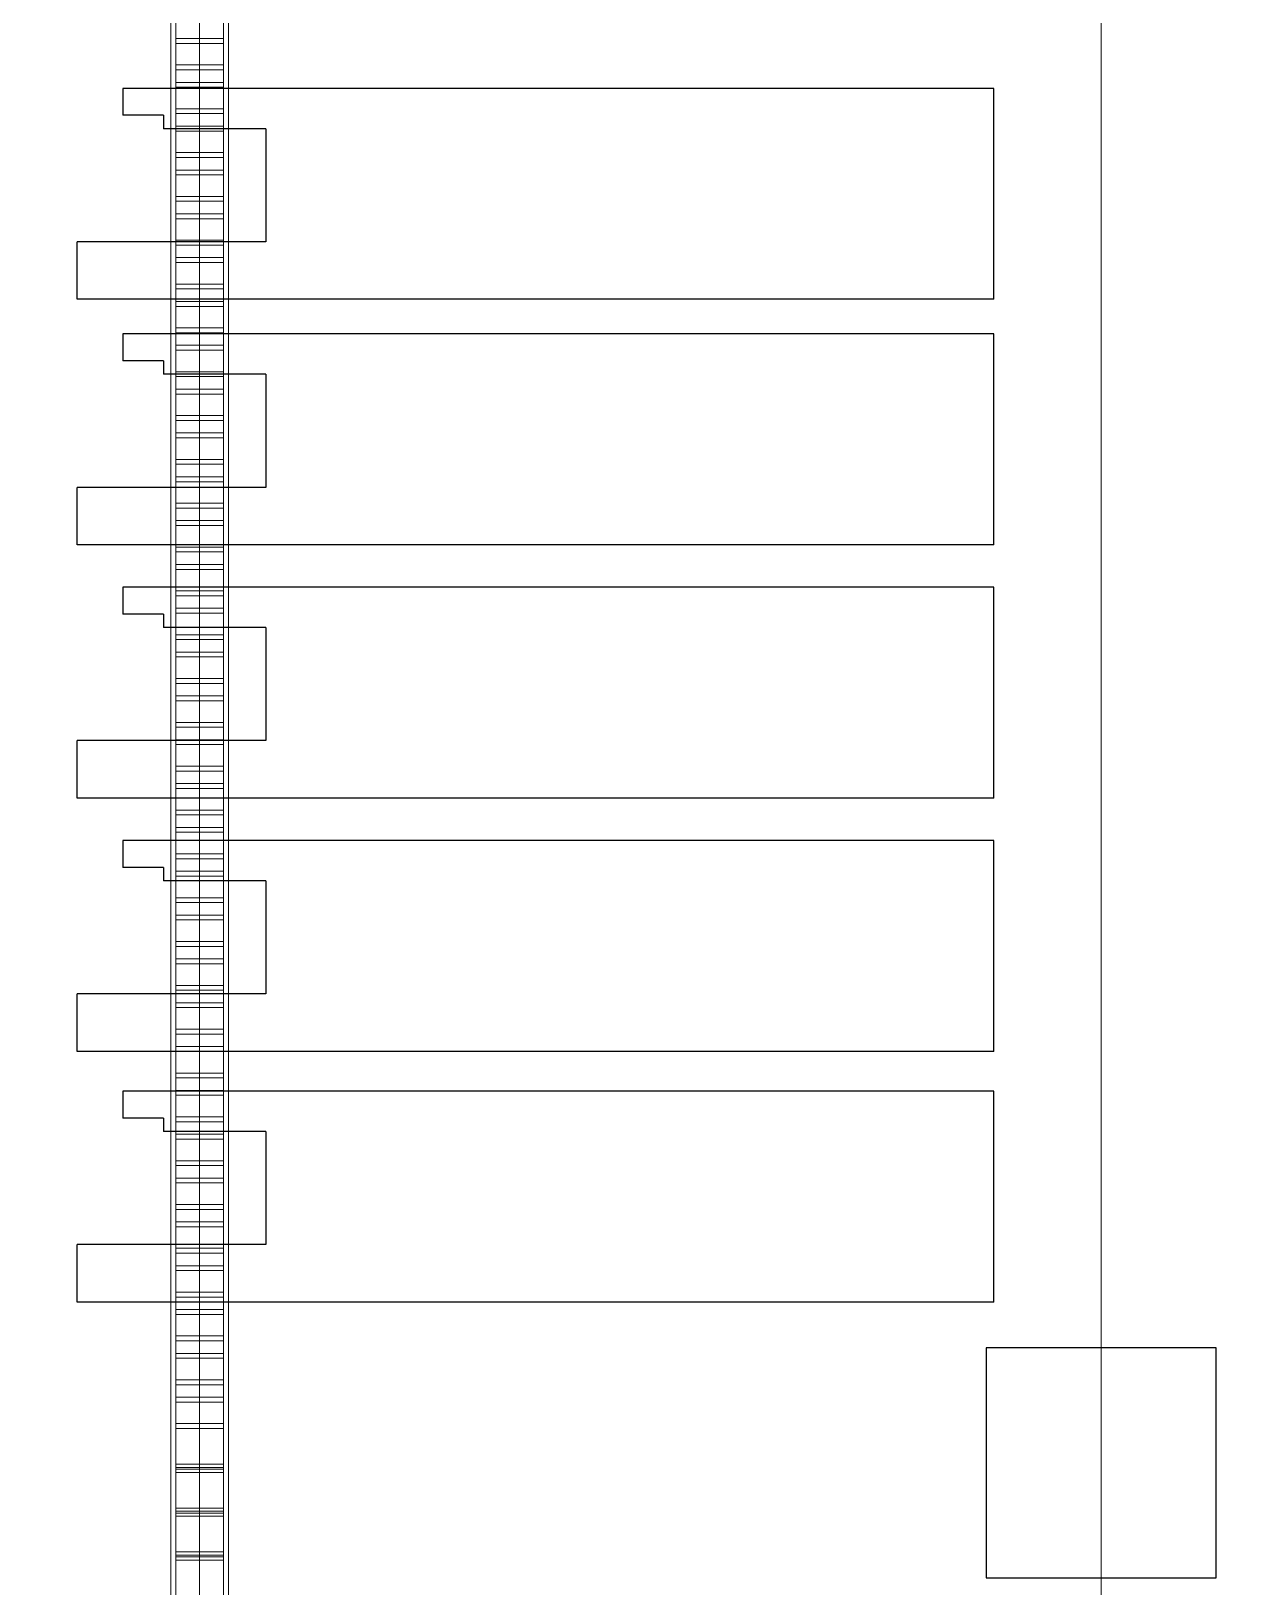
# Model space of a CAD drawing. Header units: millimetres. Extents: x 0 to 154200, y 0 to 64595.
# Drawn here: x 30421 to 36723, y 24153 to 32268 of the extents above; entities that cross this region are included whole.
import ezdxf

# ---------------------------------------------------------------- set-up
doc = ezdxf.new("R2010")
doc.units = ezdxf.units.MM
doc.layers.add('Column', color=1, linetype='Continuous')
doc.layers.add('E-CABL-TRAY', color=4, linetype='Continuous', lineweight=9)
doc.layers.add('Floor', color=7, linetype='Continuous', lineweight=9)
doc.layers.add('Equipment', color=7, linetype='Continuous', true_color=0xffffff)

# ---------------------------------------------------------------- blocks, each defined once
blk = doc.blocks.new('Main_DIFF')
at = {"layer": 'Equipment', "lineweight": -3}
for points in [[(0, 1100, 0), (4780, 1100, 0)], [(0, 1100, 0), (0, 0, 0)], [(4780, 1100, 0), (4780, 800, 0)], [(3796.8, 800, 0), (4780, 800, 0)], [(3796.8, 210, 0), (3796.8, 800, 0)], [(3796.8, 210, 0), (4330, 210, 0)], [(4330, 140, 0), (4330, 210, 0)], [(4330, 140, 0), (4542.2, 140, 0)], [(4542.2, 0, 0), (4542.2, 140, 0)], [(0, 0, 0), (4542.2, 0, 0)]]:
    blk.add_polyline3d(points, dxfattribs=at)

msp = doc.modelspace()

# ---------------------------------------------------------------- linework, layer by layer
at = {"layer": 'Column'}
msp.add_lwpolyline([(35400, 24800), (35400, 24200), (36600, 24200), (36600, 25400), (35400, 25400), (35400, 24800)], dxfattribs=at)
at = {"layer": 'E-CABL-TRAY'}
for p, q in [((31150, 9218.7018), (31150, 55818.7018)), ((31175.4, 9218.7018), (31175.4, 55818.7018)), ((31300, 9218.7018), (31300, 55818.7018)), ((31424.6, 9218.7018), (31424.6, 55818.7018)), ((31450, 9218.7018), (31450, 55818.7018)), ((31424.6, 32229.2196), (31175.4, 32229.2196)), ((31424.6, 32203.8196), (31175.4, 32203.8196)), ((31424.6, 32091.4018), (31175.4, 32091.4018)), ((31424.6, 32066.0018), (31175.4, 32066.0018)), ((31424.6, 32000.6196), (31175.4, 32000.6196)), ((31424.6, 31975.2196), (31175.4, 31975.2196)), ((31424.6, 31862.8018), (31175.4, 31862.8018)), ((31424.6, 31837.4018), (31175.4, 31837.4018)), ((31424.6, 31772.0196), (31175.4, 31772.0196)), ((31424.6, 31746.6196), (31175.4, 31746.6196)), ((31424.6, 31634.2018), (31175.4, 31634.2018)), ((31424.6, 31608.8018), (31175.4, 31608.8018)), ((31424.6, 31543.4196), (31175.4, 31543.4196)), ((31424.6, 31518.0196), (31175.4, 31518.0196)), ((31424.6, 31405.6018), (31175.4, 31405.6018)), ((31424.6, 31380.2018), (31175.4, 31380.2018)), ((31424.6, 31314.8196), (31175.4, 31314.8196)), ((31424.6, 31289.4196), (31175.4, 31289.4196)), ((31424.6, 31177.0018), (31175.4, 31177.0018)), ((31424.6, 31151.6018), (31175.4, 31151.6018)), ((31424.6, 31086.2196), (31175.4, 31086.2196)), ((31424.6, 31060.8196), (31175.4, 31060.8196)), ((31424.6, 30948.4018), (31175.4, 30948.4018)), ((31424.6, 30923.0018), (31175.4, 30923.0018)), ((31424.6, 30857.6196), (31175.4, 30857.6196)), ((31424.6, 30832.2196), (31175.4, 30832.2196)), ((31424.6, 30719.8018), (31175.4, 30719.8018)), ((31424.6, 30694.4018), (31175.4, 30694.4018)), ((31424.6, 30629.0196), (31175.4, 30629.0196)), ((31424.6, 30603.6196), (31175.4, 30603.6196)), ((31424.6, 30491.2018), (31175.4, 30491.2018)), ((31424.6, 30465.8018), (31175.4, 30465.8018)), ((31424.6, 30400.4196), (31175.4, 30400.4196)), ((31424.6, 30375.0196), (31175.4, 30375.0196)), ((31424.6, 30262.6018), (31175.4, 30262.6018)), ((31424.6, 30237.2018), (31175.4, 30237.2018)), ((31424.6, 30171.8196), (31175.4, 30171.8196)), ((31424.6, 30146.4196), (31175.4, 30146.4196)), ((31424.6, 30034.0018), (31175.4, 30034.0018)), ((31424.6, 30008.6018), (31175.4, 30008.6018)), ((31424.6, 29943.2196), (31175.4, 29943.2196)), ((31424.6, 29917.8196), (31175.4, 29917.8196)), ((31424.6, 29805.4018), (31175.4, 29805.4018)), ((31424.6, 29780.0018), (31175.4, 29780.0018)), ((31424.6, 29714.6196), (31175.4, 29714.6196)), ((31424.6, 29689.2196), (31175.4, 29689.2196)), ((31424.6, 29576.8018), (31175.4, 29576.8018)), ((31424.6, 29551.4018), (31175.4, 29551.4018)), ((31424.6, 29486.0196), (31175.4, 29486.0196)), ((31424.6, 29460.6196), (31175.4, 29460.6196)), ((31424.6, 29348.2018), (31175.4, 29348.2018)), ((31424.6, 29322.8018), (31175.4, 29322.8018)), ((31424.6, 29257.4196), (31175.4, 29257.4196)), ((31424.6, 29232.0196), (31175.4, 29232.0196)), ((31424.6, 29119.6018), (31175.4, 29119.6018)), ((31424.6, 29094.2018), (31175.4, 29094.2018)), ((31424.6, 29028.8196), (31175.4, 29028.8196)), ((31424.6, 29003.4196), (31175.4, 29003.4196)), ((31424.6, 28891.0018), (31175.4, 28891.0018)), ((31424.6, 28865.6018), (31175.4, 28865.6018)), ((31424.6, 28800.2196), (31175.4, 28800.2196)), ((31424.6, 28774.8196), (31175.4, 28774.8196)), ((31424.6, 28662.4018), (31175.4, 28662.4018)), ((31424.6, 28637.0018), (31175.4, 28637.0018)), ((31424.6, 28571.6196), (31175.4, 28571.6196)), ((31424.6, 28546.2196), (31175.4, 28546.2196)), ((31424.6, 28433.8018), (31175.4, 28433.8018)), ((31424.6, 28408.4018), (31175.4, 28408.4018)), ((31424.6, 28343.0196), (31175.4, 28343.0196)), ((31424.6, 28317.6196), (31175.4, 28317.6196)), ((31424.6, 28205.2018), (31175.4, 28205.2018)), ((31424.6, 28179.8018), (31175.4, 28179.8018)), ((31424.6, 28114.4196), (31175.4, 28114.4196)), ((31424.6, 28089.0196), (31175.4, 28089.0196)), ((31424.6, 27976.6018), (31175.4, 27976.6018)), ((31424.6, 27951.2018), (31175.4, 27951.2018)), ((31424.6, 27885.8196), (31175.4, 27885.8196)), ((31424.6, 27860.4196), (31175.4, 27860.4196)), ((31424.6, 27748.0018), (31175.4, 27748.0018)), ((31424.6, 27722.6018), (31175.4, 27722.6018)), ((31424.6, 27657.2196), (31175.4, 27657.2196)), ((31424.6, 27631.8196), (31175.4, 27631.8196)), ((31424.6, 27519.4018), (31175.4, 27519.4018)), ((31424.6, 27494.0018), (31175.4, 27494.0018)), ((31424.6, 27428.6196), (31175.4, 27428.6196)), ((31424.6, 27403.2196), (31175.4, 27403.2196)), ((31424.6, 27290.8018), (31175.4, 27290.8018)), ((31424.6, 27265.4018), (31175.4, 27265.4018)), ((31424.6, 27200.0196), (31175.4, 27200.0196)), ((31424.6, 27174.6196), (31175.4, 27174.6196)), ((31424.6, 27062.2018), (31175.4, 27062.2018)), ((31424.6, 27036.8018), (31175.4, 27036.8018)), ((31424.6, 26971.4196), (31175.4, 26971.4196)), ((31424.6, 26946.0196), (31175.4, 26946.0196)), ((31424.6, 26833.6018), (31175.4, 26833.6018)), ((31424.6, 26808.2018), (31175.4, 26808.2018)), ((31424.6, 26742.8196), (31175.4, 26742.8196)), ((31424.6, 26717.4196), (31175.4, 26717.4196)), ((31424.6, 26605.0018), (31175.4, 26605.0018)), ((31424.6, 26579.6018), (31175.4, 26579.6018)), ((31424.6, 26514.2196), (31175.4, 26514.2196)), ((31424.6, 26488.8196), (31175.4, 26488.8196)), ((31424.6, 26376.4018), (31175.4, 26376.4018)), ((31424.6, 26351.0018), (31175.4, 26351.0018)), ((31424.6, 26285.6196), (31175.4, 26285.6196)), ((31424.6, 26260.2196), (31175.4, 26260.2196)), ((31424.6, 26147.8018), (31175.4, 26147.8018)), ((31424.6, 26122.4018), (31175.4, 26122.4018)), ((31424.6, 26057.0196), (31175.4, 26057.0196)), ((31424.6, 26031.6196), (31175.4, 26031.6196)), ((31424.6, 25919.2018), (31175.4, 25919.2018)), ((31424.6, 25893.8018), (31175.4, 25893.8018)), ((31424.6, 25828.4196), (31175.4, 25828.4196)), ((31424.6, 25803.0196), (31175.4, 25803.0196)), ((31424.6, 25690.6018), (31175.4, 25690.6018)), ((31424.6, 25665.2018), (31175.4, 25665.2018)), ((31424.6, 25599.8196), (31175.4, 25599.8196)), ((31424.6, 25574.4196), (31175.4, 25574.4196)), ((31424.6, 25462.0018), (31175.4, 25462.0018)), ((31424.6, 25436.6018), (31175.4, 25436.6018)), ((31424.6, 25371.2196), (31175.4, 25371.2196)), ((31424.6, 25345.8196), (31175.4, 25345.8196)), ((31424.6, 25233.4018), (31175.4, 25233.4018)), ((31424.6, 25208.0018), (31175.4, 25208.0018)), ((31424.6, 25142.6196), (31175.4, 25142.6196)), ((31424.6, 25117.2196), (31175.4, 25117.2196)), ((31424.6, 25004.8018), (31175.4, 25004.8018)), ((31424.6, 24979.4018), (31175.4, 24979.4018)), ((31424.6, 24792.5956), (31175.4, 24792.5956)), ((31424.6, 24776.2018), (31175.4, 24776.2018)), ((31424.6, 24767.1956), (31175.4, 24767.1956)), ((31424.6, 24750.8018), (31175.4, 24750.8018)), ((31424.6, 24563.9956), (31175.4, 24563.9956)), ((31424.6, 24547.6018), (31175.4, 24547.6018)), ((31424.6, 24538.5956), (31175.4, 24538.5956)), ((31424.6, 24522.2018), (31175.4, 24522.2018)), ((31424.6, 24335.3956), (31175.4, 24335.3956)), ((31424.6, 24319.0018), (31175.4, 24319.0018)), ((31424.6, 24309.9956), (31175.4, 24309.9956)), ((31424.6, 24293.6018), (31175.4, 24293.6018))]:
    msp.add_line(p, q, dxfattribs=at)
at = {"layer": 'Floor'}
for points in [[(24000, 9800), (24000, 54800), (36000, 54800), (36000, 9800), (24000, 9800)], [(36000, 9800), (36000, 54800), (48000, 54800), (48000, 9800), (36000, 9800)]]:
    msp.add_lwpolyline(points, dxfattribs=at)

# ---------------------------------------------------------------- block references
at = {"layer": 'Equipment', "rotation": 180}
for p in [(35441.3283, 31968.9526), (35441.3283, 30688.2504), (35441.3283, 29367.079), (35441.3283, 28045.9633), (35441.3283, 26738.4332)]:
    msp.add_blockref('Main_DIFF', p, dxfattribs=at)

doc.saveas('drawing.dxf')
